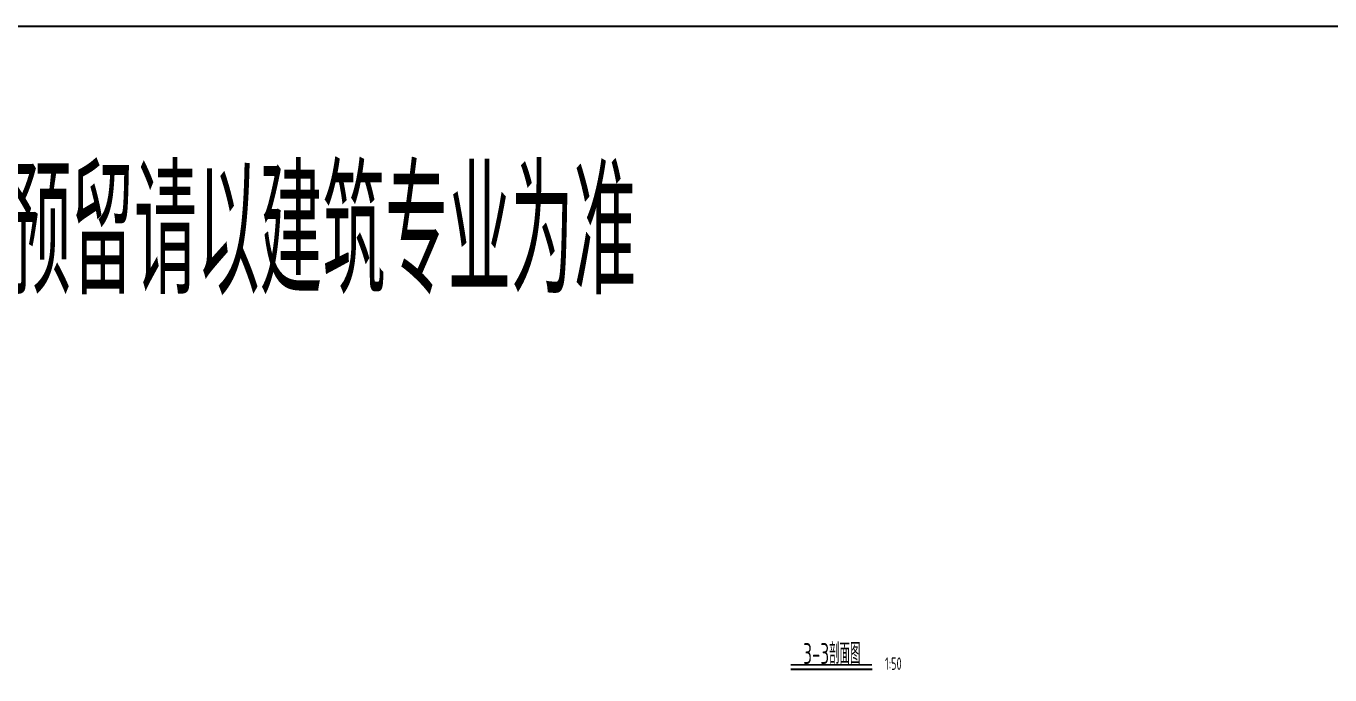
# Model space of a CAD drawing. Header units: millimetres. Extents: x -29538 to 115583, y -232866 to 15404.
# Drawn here: x -5561 to 10139, y -43583 to -35766 of the extents above; entities that cross this region are included whole.
import ezdxf
from ezdxf.enums import TextEntityAlignment as Align

# ---------------------------------------------------------------- set-up
doc = ezdxf.new("R2010")
doc.units = ezdxf.units.MM
doc.header["$LTSCALE"] = 10
doc.header["$MEASUREMENT"] = 0
doc.layers.add('文字', color=7, linetype='Continuous')
doc.layers.add('标注', color=4, linetype='Continuous')
doc.styles.get("Standard").update_dxf_attribs({"font": 'gbenor.shx', "width": 0.75, "bigfont": 'gbcbig.shx'})

msp = doc.modelspace()

# ---------------------------------------------------------------- linework, layer by layer
at = {"layer": '文字'}
msp.add_line((3646.85, -43511.91), (4626.34, -43511.91), dxfattribs=at)
at = {"layer": '文字', "const_width": 20}
msp.add_lwpolyline([(3646.85, -43461.91), (4626.34, -43461.91)], dxfattribs=at)
at = {"layer": '标注'}
msp.add_lwpolyline([(-20766.26, -35766.07), (73532.6, -35766.07), (73532.6, -226179.33), (-20766.26, -226179.33)], close=True, dxfattribs=at)

# ---------------------------------------------------------------- texts
at = {"layer": '文字', "width": 0.7}
for s, height, p in [('B轴墙孔洞预留请以建筑专业为准', 1500, (-3886, -38247.62)), ('3-3剖面图', 250, (4141.42, -43325.34)), ('1:50', 150, (4881.27, -43446.96))]:
    msp.add_text(s, height=height, dxfattribs=at).set_placement(p, align=Align.MIDDLE_CENTER)

doc.saveas('drawing.dxf')
